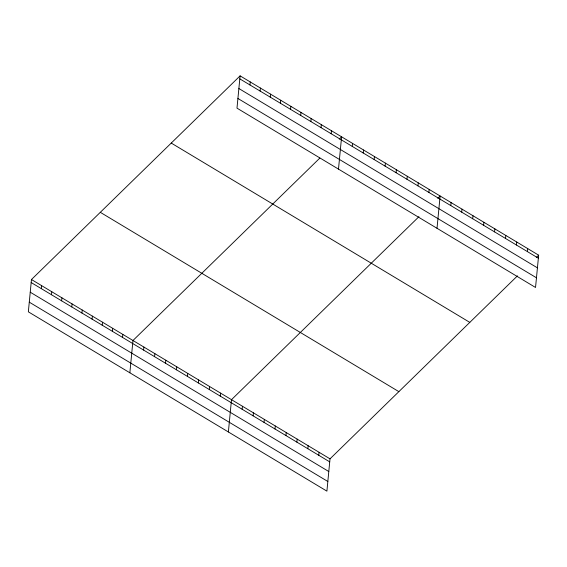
<?xml version="1.0" encoding="UTF-8"?>
<svg xmlns="http://www.w3.org/2000/svg" width="567" height="567" viewBox="0 0 567 567"><rect width="100%" height="100%" fill="white"/><g stroke="black" fill="none" stroke-linecap="round" stroke-linejoin="round"><path stroke-width="0.85" d="M240.096 75.858L236.985 108.148L535.539 287.469L538.65 255.178L240.096 75.858L31.461 279.531L28.35 311.822L326.904 491.142L330.015 458.852L517.465 275.86M41.32 288.638L41.611 285.633M51.469 294.734L51.76 291.729M61.619 300.829L61.909 297.824M71.775 306.931L72.066 303.919M81.924 313.027L82.215 310.021M92.074 319.122L92.364 316.117M102.223 325.217L102.514 322.212M112.379 331.319L112.663 328.307M122.529 337.415L122.819 334.41M129.857 372.788L132.969 340.505L319.831 158.08M143.628 350.087L143.912 347.075M154.571 356.664L154.862 353.652M165.521 363.234L165.812 360.229M176.465 369.812L176.755 366.806M187.415 376.389L187.705 373.377M198.358 382.959L198.648 379.954M209.308 389.536L209.599 386.531M249.955 84.958L250.245 81.953M220.258 396.113L220.542 393.101M260.104 91.06L260.395 88.048M228.381 431.969L231.492 399.678L418.942 216.686M270.261 97.155L270.544 94.15M242.152 409.261L242.435 406.256M280.41 103.251L280.7 100.246M253.095 415.838L253.385 412.833M290.559 109.346L290.85 106.341M264.045 422.415L264.335 419.403M300.708 115.448L300.999 112.436M274.988 428.985L275.279 425.98M310.858 121.544L311.148 118.538M285.938 435.562L286.229 432.557M321.014 127.639L321.305 124.634M296.881 442.14L297.172 439.127M331.163 133.734L331.454 130.729M307.831 448.71L308.122 445.705M338.492 169.115L341.603 136.824L339.25 139.128M318.782 455.287L319.065 452.282M352.263 146.406L352.554 143.401M363.206 152.984L363.497 149.979M374.156 159.561L374.447 156.549M385.099 166.131L385.39 163.126M396.049 172.708L396.34 169.703M406.993 179.285L407.283 176.28M417.943 185.863L418.233 182.85M428.893 192.433L429.176 189.428M437.015 228.288L440.127 196.005L437.774 198.301M450.786 205.587L451.077 202.575M461.729 212.157L462.02 209.152M472.68 218.734L472.97 215.729M483.623 225.312L483.913 222.299M494.573 231.889L494.863 228.877M505.516 238.459L505.807 235.454M516.466 245.036L516.757 242.031M527.416 251.613L527.7 248.601M536.297 257.475L538.65 255.178M239.806 78.863L538.359 258.183M238.877 88.53L537.431 267.851M237.913 98.481L536.474 277.802M171.241 143.068L469.802 322.389M100.309 212.32L398.863 391.641M31.461 279.531L330.015 458.852M31.171 282.543L329.725 461.864M30.242 292.203L328.796 471.524M29.278 302.161L327.839 481.482"/></g></svg>
